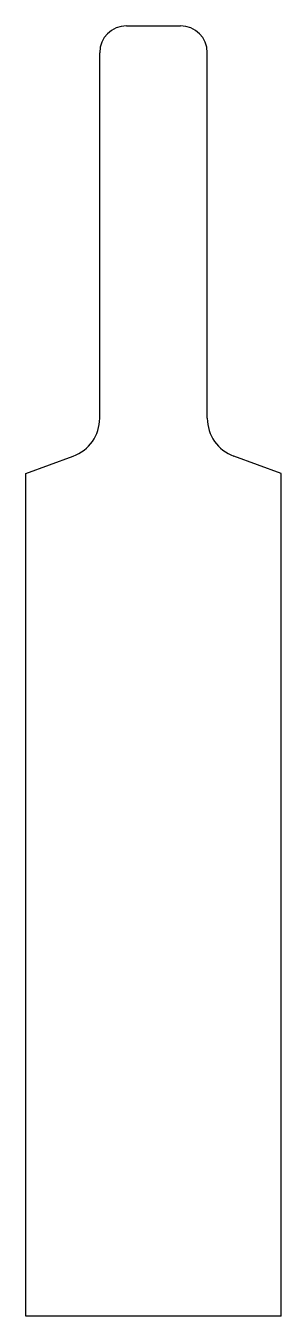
# Model space of a CAD drawing. Header units: millimetres. Extents: x -9.5 to 9.5, y 6.5 to 102.5.
import ezdxf

# ---------------------------------------------------------------- set-up
doc = ezdxf.new("R2010")
doc.units = ezdxf.units.MM
doc.layers.add('Shape2DView', color=7, linetype='CONTINUOUS')

msp = doc.modelspace()

# ---------------------------------------------------------------- linework, layer by layer
at = {"layer": 'Shape2DView'}
for p, q in [((-2, 102.5), (2, 102.5)), ((-4, 73.3025), (-4, 100.5)), ((4, 73.3025), (4, 100.5)), ((-9.5, 69.2), (-5.97394, 70.4834)), ((9.5, 69.2), (5.97394, 70.4834)), ((-9.5, 6.5), (-9.5, 69.2)), ((9.5, 6.5), (9.5, 69.2)), ((9.5, 6.5), (-9.5, 6.5))]:
    msp.add_line(p, q, dxfattribs=at)
for centre, radius, start, end in [((-2, 100.5), 2, 90, 180), ((2, 100.5), 2, 0, 90), ((-7, 73.3025), 3, -70, 0), ((7, 73.3025), 3, 180, -110)]:
    msp.add_arc(centre, radius, start, end, dxfattribs=at)

doc.saveas('drawing.dxf')
